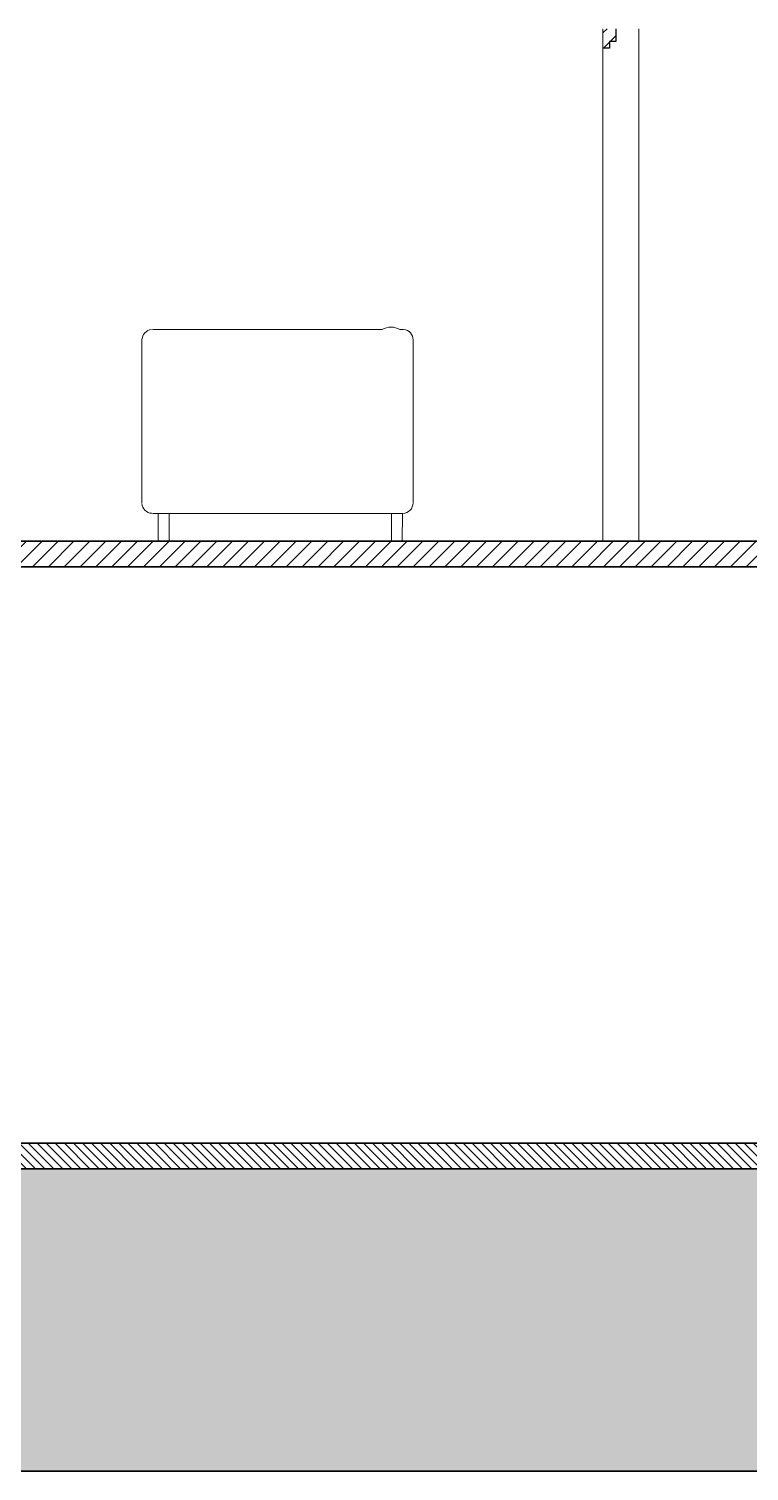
# Model space of a CAD drawing. Header units: metres. Extents: x -2569 to 4336, y -4195 to 694.
# Drawn here: x 3601 to 3882, y -1397 to -834 of the extents above; entities that cross this region are included whole.
import ezdxf

# ---------------------------------------------------------------- set-up
doc = ezdxf.new("R2010")
doc.units = ezdxf.units.M
doc.header["$LTSCALE"] = 5
doc.header["$MEASUREMENT"] = 0
for name, color, linetype, lineweight in [('A-DOOR-FULL', 181, 'Continuous', 25), ('A-ELEV-MBE1', 7, 'Continuous', 35), ('A-FURN', 253, 'Continuous', 18), ('A-SECT-MCUT', 7, 'Continuous', 35), ('A-SECT-PATT', 8, 'Continuous', 18), ('A-WALL-FULL', 7, 'Continuous', 35), ('MURI NON SEZIONATI', 170, 'Continuous', 18)]:
    doc.layers.add(name, color=color, linetype=linetype, lineweight=lineweight)

msp = doc.modelspace()

# ---------------------------------------------------------------- hatches: boundary and pattern name
at = {"layer": 'A-DOOR-FULL'}
h = msp.add_hatch(dxfattribs=at)
h.set_pattern_fill('ANSI31', color=256, scale=35)
h.set_pattern_definition([(45, (1727.9344, -0.135), (-3.093592, 3.093592), [])])
h.paths.add_polyline_path([(3825.05, -834.17), (3830.05, -834.17), (3830.05, -839.17), (3827.55, -839.17), (3827.55, -841.67), (3825.05, -841.67)])
at = {"layer": 'A-SECT-PATT'}
h = msp.add_hatch(dxfattribs=at)
h.set_pattern_fill('ANSI31', color=256, scale=35)
h.paths.add_polyline_path([(3958.44, -1034.04), (3838.97, -1034.04), (3838.97, -1034.04), (3824.91, -1034.04), (3551.68, -1034.04), (3549.13, -1034.04), (3549.13, -1034.04), (3512.67, -1034.04), (3512.67, -1034.04), (3512.62, -1034.04), (3497.03, -1034.04), (3497.03, -1034.04), (3492.53, -1034.04), (3464.45, -1034.04), (3461.94, -1034.04), (3461.94, -1034.04), (3425.49, -1034.04), (3425.49, -1034.04), (3425.43, -1034.04), (3383.44, -1034.04), (3383.44, -1044.04), (3958.44, -1044.04)])
h = msp.add_hatch(dxfattribs=at)
h.set_pattern_fill('ANSI31', color=256, scale=20, angle=90, style=0)
h.set_pattern_definition([(135, (2574.2078, -1592.9256), (-1.767767, -1.767767), [])])
h.paths.add_polyline_path([(3368.44, -1268.97), (3368.44, -1298.97), (3383.44, -1298.97), (3383.44, -1278.97), (3958.44, -1278.97), (3958.44, -1298.97), (3973.44, -1298.97), (3973.44, -1268.97)])
h = msp.add_hatch(dxfattribs=at)
h.set_pattern_fill('DOTS', color=256, scale=100, angle=90, style=0)
h.set_pattern_definition([(360, (3054.437, -2631.2624), (3.125, 6.25), [0, -6.25])])
h.paths.add_polyline_path([(4335.97, -1286.04), (4289.21, -1286.04), (4289.21, -1288.97), (3973.44, -1288.97), (3973.44, -1298.97), (3958.44, -1298.86), (3958.44, -1278.97), (3598.44, -1278.97), (3623.95, -1278.97), (3548.95, -1278.97), (3568.86, -1278.97), (3573.44, -1278.97), (3383.44, -1278.97), (3383.44, -1298.97), (3368.44, -1298.97), (3368.44, -1288.97), (3054.44, -1288.97), (3054.44, -1396.88), (4335.97, -1396.88)])
h.paths.add_polyline_path([(3955.48, -1396.88), (3977.31, -1396.88)])
h.paths.add_polyline_path([(3578.87, -1396.88), (3599.97, -1396.88)], flags=17)
h.paths.add_polyline_path([(3367.21, -1396.88), (3389.04, -1396.88)], flags=17)

# ---------------------------------------------------------------- linework, layer by layer
at = {"layer": 'A-DOOR-FULL'}
for p, q in [((3830.05, -834.17), (3830.05, -839.17)), ((3827.55, -841.67), (3825.05, -841.67)), ((3830.05, -839.17), (3827.55, -839.17)), ((3827.55, -839.17), (3827.55, -841.67))]:
    msp.add_line(p, q, dxfattribs=at)
at = {"layer": 'A-ELEV-MBE1'}
msp.add_line((4335.97, -1396.88), (3054.44, -1396.88), dxfattribs=at)
at = {"layer": 'A-FURN'}
for p, q in [((3645.15, -1019.07), (3645.15, -955.56)), ((3738.94, -951.43), (3649.29, -951.43)), ((3747.31, -951.43), (3745.86, -951.43)), ((3751.01, -955.56), (3751.01, -1019.07)), ((3649.29, -1023.2), (3747.05, -1023.2)), ((3655.82, -1023.2), (3651.61, -1023.2)), ((3651.61, -1023.2), (3651.61, -1034.04)), ((3655.82, -1034.04), (3655.82, -1023.2)), ((3746.88, -1023.2), (3742.52, -1023.2)), ((3742.52, -1023.2), (3742.52, -1034.04)), ((3746.74, -1034.04), (3746.88, -1023.2)), ((3651.61, -1034.04), (3655.82, -1034.04)), ((3742.52, -1034.04), (3746.74, -1034.04))]:
    msp.add_line(p, q, dxfattribs=at)
for centre, radius, start, end in [((3742.4, -957.71), 7.17, 61.1652, 118.8348), ((3649.62, -955.88), 4.48, 98.006, 175.964), ((3746.83, -955.58), 4.18, 0.2275, 83.4716), ((3649.26, -1019.08), 4.11, 183.4534, 267.8197), ((3746.88, -1019.07), 4.13, 270.0314, 0)]:
    msp.add_arc(centre, radius, start, end, dxfattribs=at)
at = {"layer": 'A-SECT-MCUT'}
for p, q in [((3382.94, -1034.04), (3958.97, -1034.04)), ((3958.44, -1044.04), (3383.44, -1044.04))]:
    msp.add_line(p, q, dxfattribs=at)
for points in [[(3973.44, -1268.97), (3368.44, -1268.97)], [(3383.44, -1278.97), (3958.44, -1278.97)]]:
    msp.add_lwpolyline(points, dxfattribs=at)
at = {"layer": 'A-WALL-FULL'}
for p, q in [((3824.91, -1034.04), (3382.94, -1034.04)), ((3973.44, -1034.02), (3838.97, -1034.04))]:
    msp.add_line(p, q, dxfattribs=at)
at = {"layer": 'MURI NON SEZIONATI'}
for p, q in [((3825.05, -1034.17), (3825.05, -834.17)), ((3839.04, -834.17), (3839.04, -1034.17))]:
    msp.add_line(p, q, dxfattribs=at)

doc.saveas('drawing.dxf')
